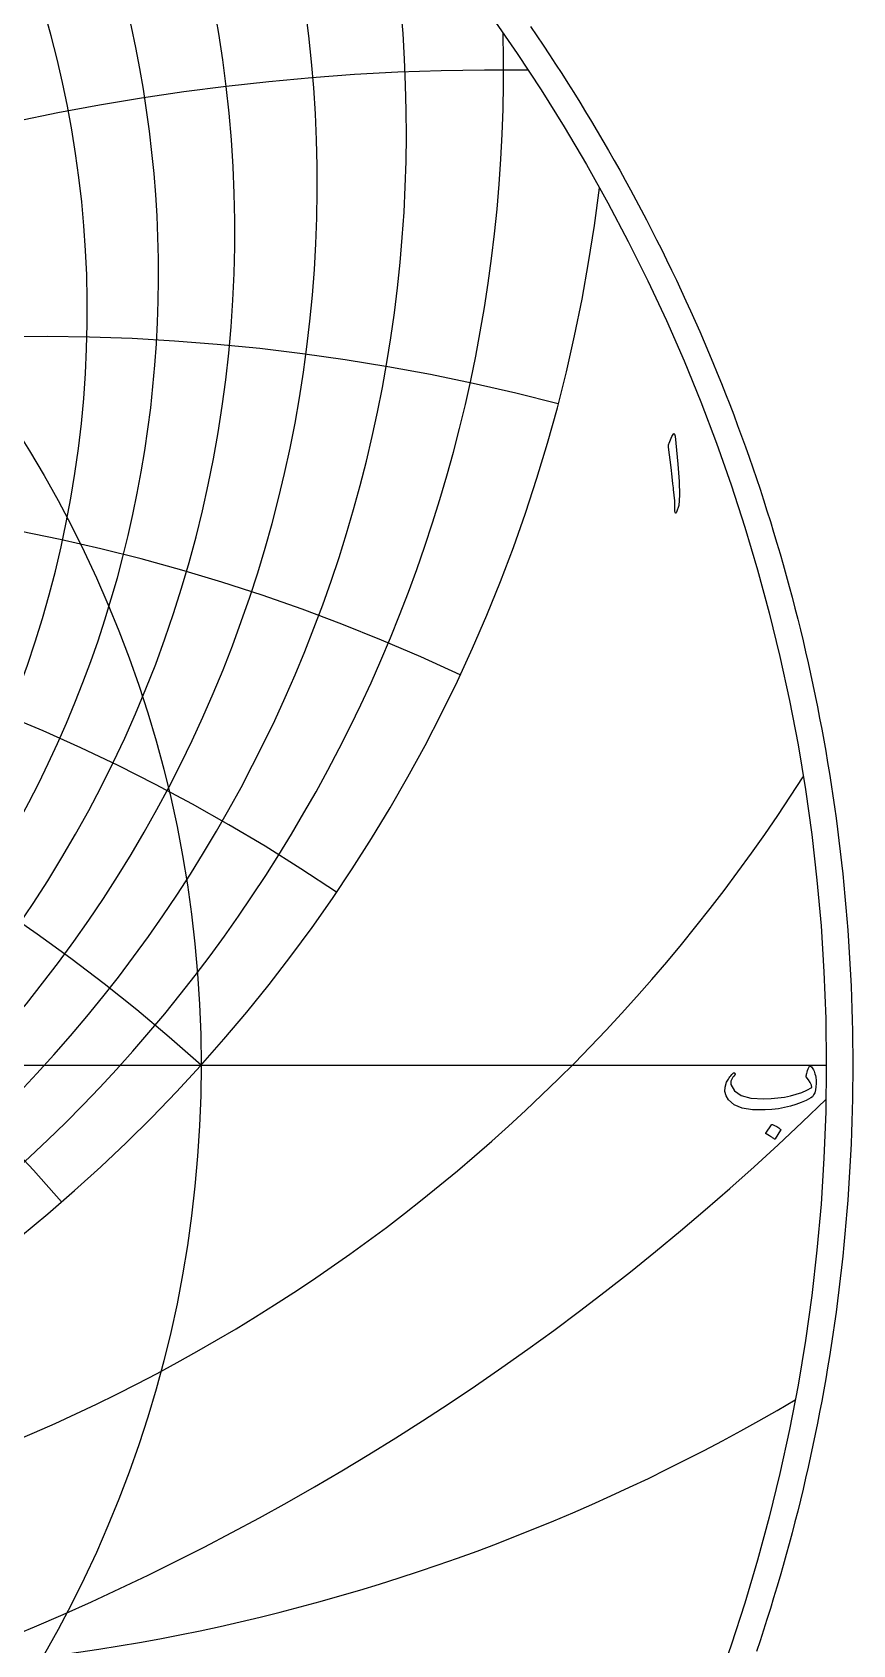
# Model space of a CAD drawing. Header units: millimetres. Extents: x -74 to 74, y -74 to 75.
# Drawn here: x 40.7 to 73.5, y -23.2 to 41.4 of the extents above; entities that cross this region are included whole.
import ezdxf

# ---------------------------------------------------------------- set-up
doc = ezdxf.new("R2010")
doc.units = ezdxf.units.MM
for name, color, linetype in [('CUT_OUTER', 1, 'Continuous'), ('ENGRAVE', 7, 'Continuous'), ('ENGRAVE_FINE', 8, 'Continuous'), ('TEXT', 5, 'Continuous')]:
    doc.layers.add(name, color=color, linetype=linetype)

msp = doc.modelspace()

# ---------------------------------------------------------------- linework, layer by layer
at = {"layer": 'CUT_OUTER'}
msp.add_lwpolyline([(60.6135, 41.5855), (60.8675, 41.2128), (61.1193, 40.8386), (61.3687, 40.4628), (61.6158, 40.0855), (61.8606, 39.7067), (62.1031, 39.3263), (62.3432, 38.9445), (62.581, 38.5613), (62.8164, 38.1766), (63.0495, 37.7904), (63.2802, 37.4028), (63.5085, 37.0138), (63.7344, 36.6235), (63.9579, 36.2317), (64.179, 35.8386), (64.3977, 35.4441), (64.614, 35.0483), (64.8278, 34.6512), (65.0392, 34.2528), (65.2482, 33.853), (65.4547, 33.4521), (65.6587, 33.0498), (65.8602, 32.6463), (66.0593, 32.2416), (66.2559, 31.8356), (66.45, 31.4285), (66.6416, 31.0202), (66.8307, 30.6107), (67.0172, 30.2001), (67.2013, 29.7883), (67.3828, 29.3754), (67.5618, 28.9614), (67.7382, 28.5463), (67.9121, 28.1301), (68.0834, 27.7129), (68.2522, 27.2946), (68.4184, 26.8753), (68.582, 26.455), (68.743, 26.0337), (68.9014, 25.6114), (69.0573, 25.1881), (69.2106, 24.7639), (69.3612, 24.3388), (69.5092, 23.9127), (69.6546, 23.4858), (69.7974, 23.058), (69.9376, 22.6293), (70.0751, 22.1997), (70.21, 21.7693), (70.3423, 21.3381), (70.4719, 20.9061), (70.5988, 20.4733), (70.7231, 20.0397), (70.8448, 19.6054), (70.9637, 19.1703), (71.08, 18.7345), (71.1936, 18.298), (71.3046, 17.8609), (71.4128, 17.423), (71.5184, 16.9845), (71.6213, 16.5454), (71.7214, 16.1056), (71.8189, 15.6652), (71.9137, 15.2242), (72.0057, 14.7827), (72.0951, 14.3406), (72.1817, 13.898), (72.2656, 13.4548), (72.3468, 13.0111), (72.4253, 12.567), (72.501, 12.1224), (72.5741, 11.6773), (72.6443, 11.2317), (72.7119, 10.7858), (72.7767, 10.3394), (72.8388, 9.8927), (72.8981, 9.4456), (72.9547, 8.9981), (73.0085, 8.5503), (73.0596, 8.1022), (73.108, 7.6537), (73.1535, 7.205), (73.1964, 6.756), (73.2364, 6.3067), (73.2738, 5.8573), (73.3083, 5.4075), (73.3401, 4.9576), (73.3692, 4.5075), (73.3954, 4.0573), (73.419, 3.6068), (73.4397, 3.1563), (73.4577, 2.7056), (73.4729, 2.2548), (73.4854, 1.804), (73.495, 1.353), (73.502, 0.9021), (73.5061, 0.451), (73.5075, 0), (73.5061, -0.451), (73.502, -0.9021), (73.495, -1.353), (73.4854, -1.804), (73.4729, -2.2548), (73.4577, -2.7056), (73.4397, -3.1563), (73.419, -3.6068), (73.3954, -4.0573), (73.3692, -4.5075), (73.3401, -4.9576), (73.3083, -5.4075), (73.2738, -5.8573), (73.2364, -6.3067), (73.1964, -6.756), (73.1535, -7.205), (73.108, -7.6537), (73.0596, -8.1022), (73.0085, -8.5503), (72.9547, -8.9981), (72.8981, -9.4456), (72.8388, -9.8927), (72.7767, -10.3394), (72.7119, -10.7858), (72.6443, -11.2317), (72.5741, -11.6773), (72.501, -12.1224), (72.4253, -12.567), (72.3468, -13.0111), (72.2656, -13.4548), (72.1817, -13.898), (72.0951, -14.3406), (72.0057, -14.7827), (71.9137, -15.2242), (71.8189, -15.6652), (71.7214, -16.1056), (71.6213, -16.5454), (71.5184, -16.9845), (71.4128, -17.423), (71.3046, -17.8609), (71.1936, -18.298), (71.08, -18.7345), (70.9637, -19.1703), (70.8448, -19.6054), (70.7231, -20.0397), (70.5988, -20.4733), (70.4719, -20.9061), (70.3423, -21.3381), (70.21, -21.7693), (70.0751, -22.1997), (69.9376, -22.6293), (69.7974, -23.058), (69.6546, -23.4858)], dxfattribs=at)
at = {"layer": 'ENGRAVE'}
msp.add_lwpolyline([(-72.45, 0), (72.45, 0)], dxfattribs=at)
for radius in [72.45, 47.425]:
    msp.add_circle((0, 0), radius, dxfattribs=at)
for centre, radius, start, end in [((0, 31.6713), 45.7192, 131.894956, 48.105044), ((0, 42.7017), 63.8166, 186.817711, 353.182289), ((0, -52.6708), 70.8756, 48, 132), ((0, -52.6708), 70.8756, 48, 132), ((13.088, 48.8449), 69.3272, 279.11316, 327.448718), ((31.2661, 54.1545), 78.4819, 261.916005, 300.584452)]:
    msp.add_arc(centre, radius, start, end, dxfattribs=at)
at = {"layer": 'ENGRAVE_FINE'}
for centre, radius, start, end in [((0, 30.1603), 42.8678, 104.652903, 75.347097), ((0, 33.3666), 48.7759, 147.339419, 32.660581), ((0, 35.276), 52.07, 159.38698, 20.61302), ((84.4662, -52.6708), 110.2628, 108.06014, 161.590472), ((84.4662, -52.6708), 110.2628, 108.06014, 161.590472), ((0, 37.436), 55.6408, 169.605342, 10.394658), ((0, 39.8923), 59.5363, 178.636426, 1.363574), ((59.4717, -52.6708), 92.5215, 89.357322, 156.542484), ((59.4717, -52.6708), 92.5215, 89.357322, 156.542484), ((40.92, -52.6708), 81.84, 75.275852, 151.168123), ((40.92, -52.6708), 81.84, 75.275852, 151.168123), ((25.7966, -52.6708), 75.4242, 64.900682, 145.370006), ((25.7966, -52.6708), 75.4242, 64.900682, 145.370006), ((-12.4973, -52.6708), 71.9689, 40.970494, 124.098899), ((-12.4973, -52.6708), 71.9689, 40.970494, 124.098899), ((12.4973, -52.6708), 71.9689, 55.901101, 139.029506), ((12.4973, -52.6708), 71.9689, 55.901101, 139.029506), ((0, 73.0972), 103.8953, 225.796451, 314.203549)]:
    msp.add_arc(centre, radius, start, end, dxfattribs=at)
at = {"layer": 'TEXT'}
for points in [[(66.2725, 25.1718), (66.3162, 25.2563), (66.3514, 25.286), (66.3779, 25.2609), (66.3959, 25.1809), (66.501, 24.0612), (66.5636, 23.3739), (66.5776, 22.8249), (66.543, 22.4142), (66.4599, 22.1417), (66.4448, 22.1194), (66.4313, 22.1074), (66.4196, 22.1057), (66.4096, 22.1142), (66.4016, 22.1277), (66.3959, 22.1451), (66.3925, 22.1665), (66.3913, 22.1919), (66.3913, 22.3899), (66.3822, 22.5998), (66.3639, 22.8218), (66.3365, 23.0557), (66.3305, 23.1169), (66.3125, 23.282), (66.2825, 23.551), (66.2405, 23.9241), (66.14, 24.7513), (66.1377, 24.7953), (66.14, 24.8359), (66.1468, 24.873), (66.1583, 24.9067)], [(71.8514, -0.0679), (71.8821, -0.1064), (71.9102, -0.149), (71.9358, -0.1955), (71.9588, -0.2461), (71.9792, -0.3004), (71.9971, -0.3581), (72.0123, -0.4192), (72.025, -0.4838), (72.0416, -0.6134), (72.0456, -0.742), (72.037, -0.8694), (72.0159, -0.9956), (71.9839, -1.1082), (71.9428, -1.199), (71.8925, -1.2681), (71.8331, -1.3156), (71.6446, -1.4152), (71.4446, -1.5041), (71.2332, -1.5821), (71.0104, -1.6492), (70.7762, -1.7049), (70.5306, -1.7486), (70.2735, -1.7803), (70.005, -1.8), (69.5017, -1.7949), (69.0886, -1.7246), (68.7658, -1.5892), (68.5333, -1.3887), (68.4379, -1.2319), (68.3939, -1.063), (68.4014, -0.8822), (68.4602, -0.6894), (68.48, -0.6479), (68.503, -0.6054), (68.5292, -0.5622), (68.5585, -0.518), (68.5909, -0.473), (68.6264, -0.4272), (68.6651, -0.3805), (68.707, -0.3329), (68.721, -0.3195), (68.7356, -0.3112), (68.7507, -0.3081), (68.7664, -0.3101), (68.777, -0.3141), (68.7858, -0.3215), (68.793, -0.3324), (68.7984, -0.3466), (68.801, -0.3601), (68.7995, -0.3729), (68.7941, -0.3852), (68.7847, -0.3969), (68.7456, -0.4435), (68.7104, -0.4918), (68.6793, -0.5417), (68.6521, -0.5934), (68.6336, -0.6429), (68.6236, -0.6906), (68.6222, -0.7366), (68.6293, -0.7808), (68.7721, -1.0393), (69.0406, -1.2207), (69.4348, -1.325), (69.9547, -1.3521), (70.2405, -1.3411), (70.5128, -1.3173), (70.7718, -1.2806), (71.0173, -1.231), (71.2497, -1.1686), (71.4692, -1.0933), (71.6758, -1.0052), (71.8697, -0.9042), (71.8508, -0.81), (71.808, -0.7054), (71.7411, -0.5906), (71.6503, -0.4655), (71.6474, -0.4535), (71.648, -0.4312), (71.652, -0.3986), (71.6594, -0.3558), (71.6614, -0.3515), (71.6628, -0.3478), (71.6637, -0.3447), (71.664, -0.3421), (71.6788, -0.2838), (71.7006, -0.2187), (71.7291, -0.1467), (71.7645, -0.0679), (71.7802, -0.0439), (71.8, -0.0359), (71.8237, -0.0439), (71.8514, -0.0679)], [(70.2563, -2.3942), (70.262, -2.3884), (70.27, -2.385), (70.2803, -2.3839), (70.2929, -2.385), (70.3817, -2.421), (70.4654, -2.465), (70.544, -2.517), (70.6174, -2.577), (70.6245, -2.5861), (70.6277, -2.5952), (70.6268, -2.6044), (70.622, -2.6135), (70.4072, -2.9609), (70.3992, -2.9692), (70.3889, -2.9712), (70.3763, -2.9669), (70.3614, -2.9563), (70.3486, -2.9472), (70.3283, -2.9335), (70.3006, -2.9152), (70.2655, -2.8923), (70.2223, -2.8649), (70.1706, -2.8329), (70.1104, -2.7963), (70.0415, -2.7552), (70.0324, -2.7484), (70.0278, -2.7415), (70.0278, -2.7346), (70.0324, -2.7278)]]:
    msp.add_lwpolyline(points, close=True, dxfattribs=at)

doc.saveas('drawing.dxf')
